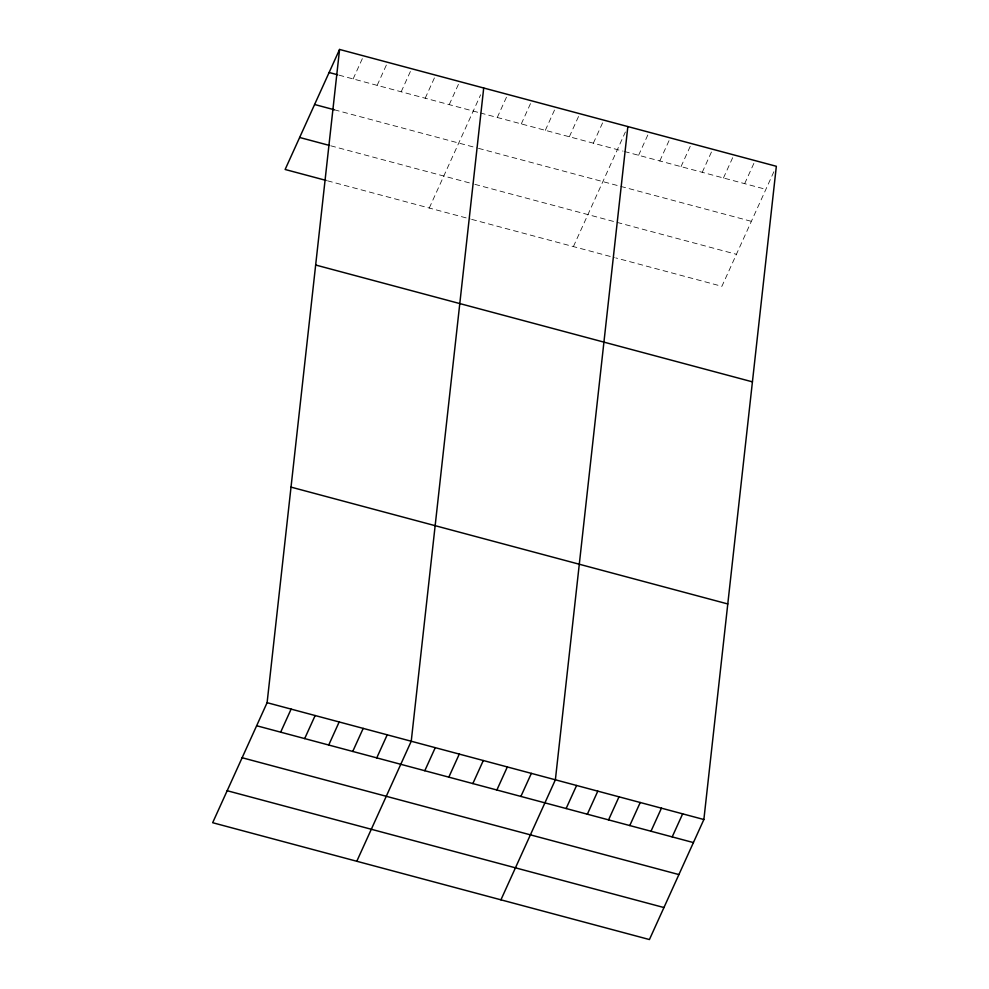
<?xml version="1.0" encoding="UTF-8"?>
<svg xmlns="http://www.w3.org/2000/svg" width="989" height="989" viewBox="0 0 989 989"><rect width="100%" height="100%" fill="white"/><g stroke="black" fill="none" stroke-linecap="round" stroke-linejoin="round"><path stroke-width="0.74" stroke-dasharray="4.95 3.71" d="M353.135 78.922L363.593 55.879M377.155 85.351L387.614 62.307M401.188 91.779L411.634 68.723M425.208 98.208L435.667 75.152M449.229 104.636L459.687 81.58M429.263 208.036L480.629 94.783M497.269 117.481L507.728 94.437M521.29 123.909L531.748 100.853M545.322 130.338L555.769 107.282M569.343 136.766L579.801 113.71M593.363 143.182L603.822 120.139M573.397 246.582L625.382 131.982M638.597 155.285L649.056 132.242M659.811 160.96L670.27 137.916M681.025 166.634L691.484 143.59M702.239 172.309L712.698 149.265M723.454 177.983L733.912 154.939M744.668 183.657L755.126 160.614M773.88 171.715L721.896 286.315L615.826 257.931M339.004 75.152L478.899 112.573M480.32 112.944L623.045 151.132M624.455 151.502L765.882 189.332M334.381 109.791L477.106 147.967M478.515 148.35L751.368 221.338M330.734 145.791L473.447 183.966M474.868 184.35L736.409 254.309M327.52 180.814L470.245 218.989M471.654 219.373L614.416 257.56"/><path stroke-width="1.48" d="M267.104 702.684L339.573 49.45L776.34 166.288L703.871 819.522L649.427 939.55L212.66 822.712L267.104 702.684L703.871 819.522M483.708 88.009L411.239 741.243L356.794 861.271M627.842 126.567L555.373 779.802L500.929 899.829M339.573 49.45L285.129 169.478L326.11 180.431M280.666 732.169L291.125 709.113M304.686 738.585L315.145 715.541M328.719 745.014L339.165 721.97M352.739 751.442L363.198 728.399M376.76 757.871L387.218 734.815M424.8 770.728L435.259 747.672M448.821 777.144L459.279 754.1M472.853 783.572L483.3 760.529M496.874 790.001L507.332 766.945M520.894 796.429L531.353 773.373M566.128 808.532L576.587 785.476M587.342 814.207L597.801 791.151M608.556 819.881L619.015 796.825M629.77 825.555L640.229 802.499M650.985 831.23L661.443 808.174M672.199 836.904L682.657 813.848M329.114 72.506L337.595 74.768M314.601 104.5L334.381 109.791M299.642 137.471L329.312 145.408M315.652 265.015L752.431 381.853M291.013 487.12L727.793 603.958M256.646 725.741L693.413 842.579M242.132 757.735L678.899 874.573M227.173 790.718L663.94 907.543"/></g></svg>
